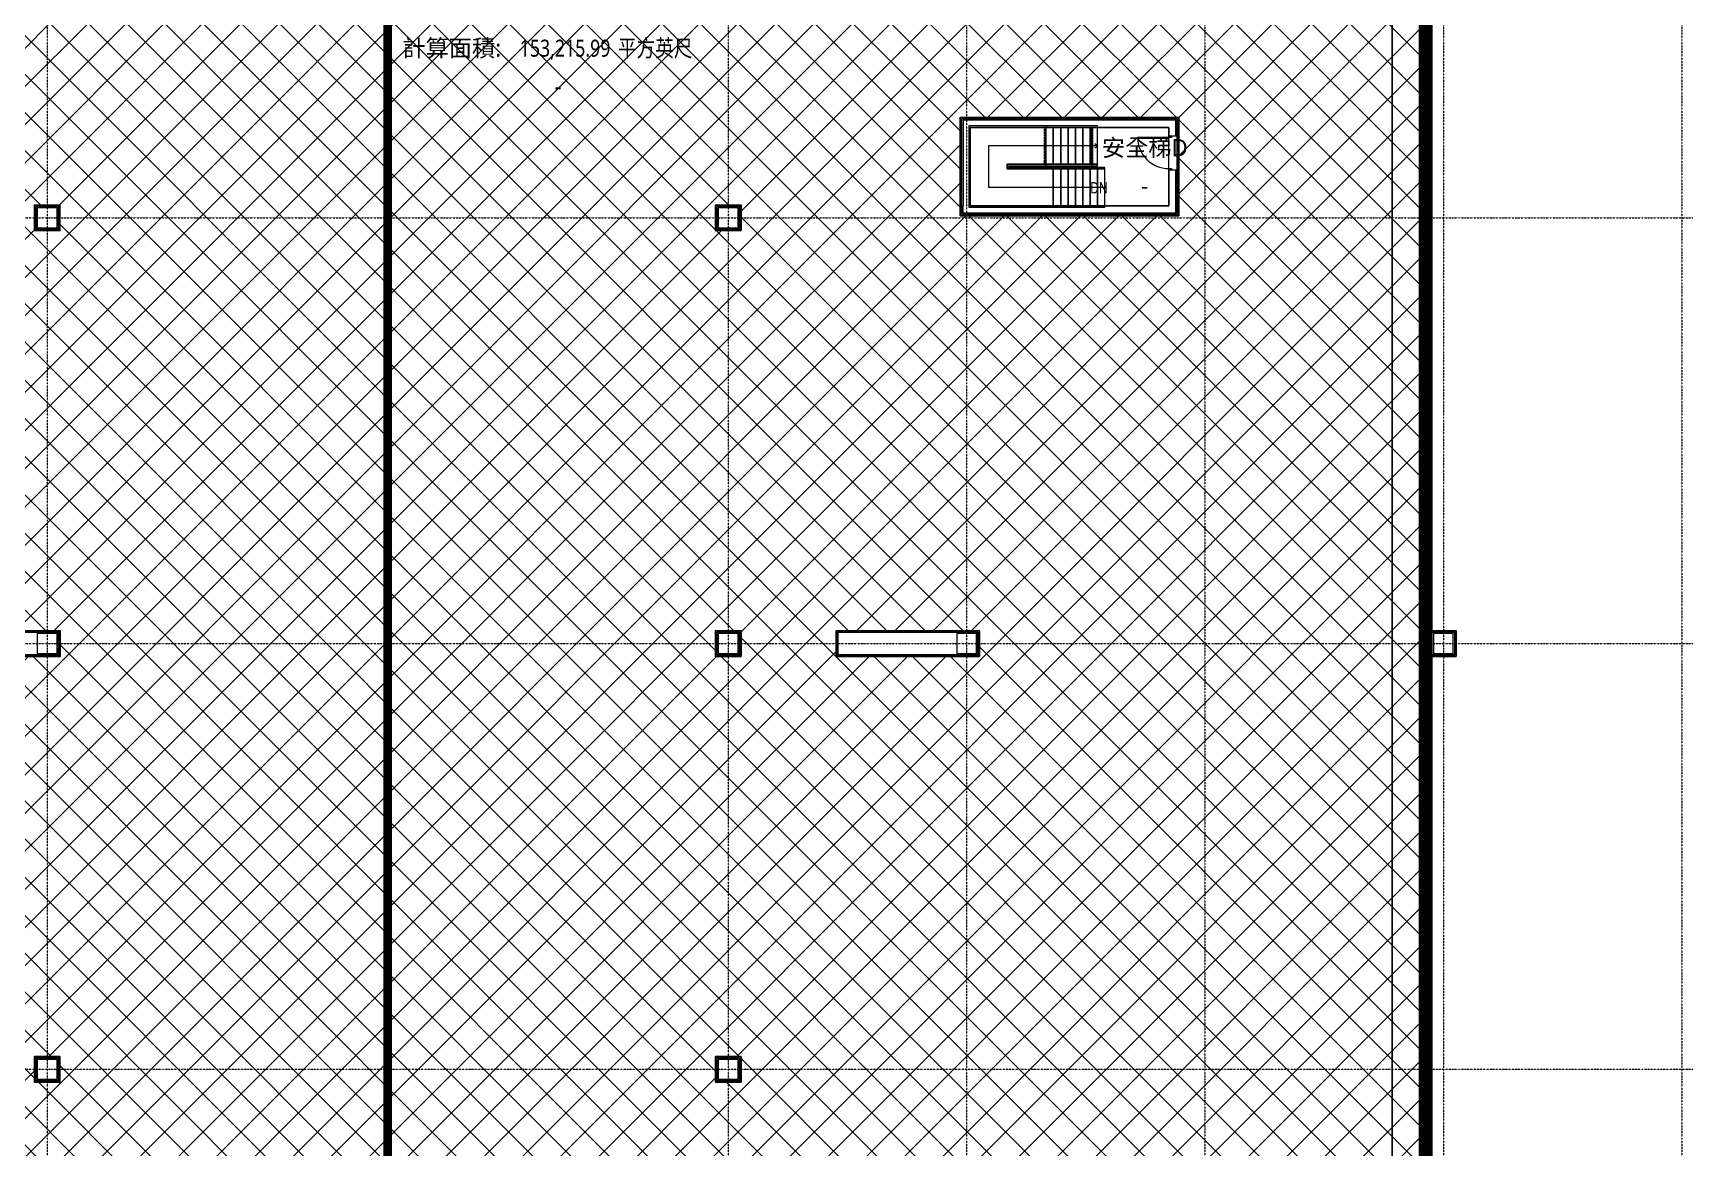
# Model space of a CAD drawing. Extents: x -32000 to 290600, y -106160 to 131250.
# Drawn here: x 126700 to 184915, y 12230 to 51509 of the extents above; entities that cross this region are included whole.
import ezdxf
from ezdxf.enums import TextEntityAlignment as Align

# ---------------------------------------------------------------- set-up
doc = ezdxf.new("R2010")
doc.units = 0
doc.header["$LTSCALE"] = 5
for name, pattern in [('DASHDOT2', [0.5, 0.25, -0.125, 0, -0.125]), ('DIVIDE', [1.25, 0.5, -0.25, 0, -0.25, 0, -0.25]), ('H12PL3$0$JJP_三點線', [0.9, 0.3, -0.15, 0, -0.15, 0, -0.15, 0, -0.15]), ('H12PL3$0$JJP_虛線(退縮線、投影線、地下室範圍、非屬本工程、圖面分區)', [0.45, 0.3, -0.15]), ('XFDP30-200K$0$HIDDEN2', [0.1875, 0.125, -0.0625])]:
    doc.linetypes.add(name, pattern=pattern)
for name, color, linetype in [('A-100T', 140, 'Continuous'), ('A-CLEANLINESS-Area', 6, 'DASHDOT2'), ('area code', 5, 'Continuous'), ('H12PL3$0$A-STRS', 252, 'Continuous'), ('H12PL3$0$A-TEXT', 252, 'Continuous'), ('H12PL3$0$A-WALL-IN', 252, 'Continuous'), ('H12PL3$0$A-ZONE', 252, 'Continuous'), ('H12PL3$0$Door', 252, 'Continuous'), ('H12PL3$0$S-COL', 252, 'Continuous'), ('H12PL3$0$S-GRID', 252, 'Continuous'), ('H12PL3$0$S-SLAB-SHOW', 252, 'Continuous'), ('XFDP30$0$A-W-P1S (50K)', 9, 'Continuous'), ('XFDP30$0$A-W-P2D (50K)', 9, 'Continuous'), ('XFDP30-200K$0$A-W-P1S (200K)', 2, 'Continuous')]:
    doc.layers.add(name, color=color, linetype=linetype)
doc.layers.add('XFDP30-200K$0$A-Area (200K)', color=7, linetype='Continuous', plot=False)
doc.styles.add('H12PL3$0$Standard', font='', dxfattribs={"width": 0.8})
doc.styles.get('H12PL3$0$Standard').set_extended_font_data('Microsoft JhengHei')

# ---------------------------------------------------------------- blocks, each defined once
blk = doc.blocks.new('XFDP30')
at = {"layer": 'XFDP30$0$A-W-P1S (50K)'}
for points in [[(175950, 30450), (176850, 30450), (176850, 29550), (175950, 29550)], [(176000, 30400), (176800, 30400), (176800, 29600), (176000, 29600)]]:
    blk.add_lwpolyline(points, close=True, dxfattribs=at)
at = {"layer": 'XFDP30$0$A-W-P2D (50K)'}
for p, q in [((175775, 3025, 0), (175775, 86190)), ((175825, 3025, 0), (175825, 86190))]:
    blk.add_line(p, q, dxfattribs=at)
blk = doc.blocks.new('XFDP30-200K')
at = {"layer": 'XFDP30-200K$0$A-Area (200K)'}
blk.add_lwpolyline([(174600, 89650), (43650, 89650), (43650, 85450), (18450, 85450), (18450, 60390), (23000, 60390), (23000, 55815), (18449, 55815), (18449, 350), (127550, 350), (127550, -2100), (150850, -2100), (150850, 350), (174600, 350)], close=True, dxfattribs=at)
at = {"layer": 'XFDP30-200K$0$A-W-P1S (200K)'}
for p, q in [((166975, 47885), (167074, 47885)), ((166975, 46685), (167074, 46685))]:
    blk.add_line(p, q, dxfattribs=at)
at = {"layer": 'XFDP30-200K$0$A-W-P1S (200K)', "linetype": 'XFDP30-200K$0$HIDDEN2'}
for p, q in [((167024, 47885), (167024, 46685)), ((167074, 47885), (167074, 46685))]:
    blk.add_line(p, q, dxfattribs=at)
at = {"layer": 'XFDP30-200K$0$A-W-P1S (200K)'}
for points in [[(167075, 46685), (167075, 45075), (159375, 45075), (159375, 48535), (167075, 48535), (167075, 47885)], [(167025, 46685), (167025, 45125), (159425, 45125), (159425, 48485), (167025, 48485), (167025, 47885)]]:
    blk.add_lwpolyline(points, dxfattribs=at)
for points in [[(126750, 45450), (127650, 45450), (127650, 44550), (126750, 44550)], [(150750, 45450), (151650, 45450), (151650, 44550), (150750, 44550)], [(126800, 45400), (127600, 45400), (127600, 44600), (126800, 44600)], [(150800, 45400), (151600, 45400), (151600, 44600), (150800, 44600)], [(122606, 30450), (127650, 30450), (127650, 29550), (122606, 29550)], [(122656, 30400), (127600, 30400), (127600, 29600), (122656, 29600)], [(150750, 30450), (151650, 30450), (151650, 29550), (150750, 29550)], [(150800, 30400), (151600, 30400), (151600, 29600), (150800, 29600)], [(155006, 30450), (160050, 30450), (160050, 29550), (155006, 29550)], [(155056, 30400), (160000, 30400), (160000, 29600), (155056, 29600)], [(126750, 15450), (127650, 15450), (127650, 14550), (126750, 14550)], [(126800, 15400), (127600, 15400), (127600, 14600), (126800, 14600)], [(150750, 15450), (151650, 15450), (151650, 14550), (150750, 14550)], [(150800, 15400), (151600, 15400), (151600, 14600), (150800, 14600)]]:
    blk.add_lwpolyline(points, close=True, dxfattribs=at)
blk = doc.blocks.new('H12PL3')
at = {"layer": 'H12PL3$0$A-STRS', "lineweight": 0}
for p, q in [((162395, 48235), (159675, 48235)), ((159675, 48235), (159675, 45375)), ((159725, 45425), (159725, 48185)), ((159725, 48185), (162395, 48185)), ((159725, 48185), (159725, 45425)), ((162331.84, 48185), (159725, 48185)), ((159725, 48185), (159725, 45425)), ((162395, 48185), (159725, 48185)), ((162395, 48185), (162331.84, 48185)), ((164215, 48235), (162395, 48235)), ((162395, 48235), (162395, 48185)), ((162395, 48185), (162395, 48235)), ((162395, 48185), (164215, 48185)), ((164215, 48185), (162395, 48185)), ((162395, 46885), (162395, 48185)), ((162395, 46885), (162395, 48185)), ((162395, 46885), (162395, 48185)), ((162655, 48185), (162395, 48185)), ((162395, 48185), (162395, 46885)), ((162395, 46885), (162395, 48185)), ((162655, 46885), (162655, 48185)), ((162915, 48185), (162655, 48185)), ((162655, 48185), (162655, 46885)), ((162655, 46885), (162655, 48185)), ((162915, 46885), (162915, 48185)), ((163175, 48185), (162915, 48185)), ((162915, 48185), (162915, 46885)), ((162915, 46885), (162915, 48185)), ((163175, 46885), (163175, 48185)), ((163435, 48185), (163175, 48185)), ((163175, 48185), (163175, 46885)), ((163175, 46885), (163175, 48185)), ((163435, 46885), (163435, 48185)), ((163695, 48185), (163435, 48185)), ((163435, 48185), (163435, 46885)), ((163435, 46885), (163435, 48185)), ((163695, 46885), (163695, 48185)), ((163955, 48185), (163695, 48185)), ((163695, 48185), (163695, 46885)), ((163695, 46885), (163695, 48185)), ((163955, 46885), (163955, 48185)), ((164215, 48185), (163955, 48185)), ((163955, 48185), (163955, 46885)), ((163955, 46885), (163955, 48185)), ((164215, 48185), (164215, 48235)), ((164215, 46885), (164215, 48185)), ((164215, 46885), (164215, 48185)), ((162395, 47535), (160375, 47535)), ((160375, 47535), (160375, 46075)), ((163955, 47535), (162395, 47535)), ((164215, 47535), (163955, 47535)), ((164215, 47535), (164115, 47610)), ((164115, 47460), (164215, 47535)), ((162395, 46885), (161025, 46885)), ((161025, 46885), (161025, 46725)), ((161025, 46725), (161025, 46885)), ((161025, 46885), (162331.84, 46885)), ((161025, 46725), (161025, 46885)), ((161025, 46885), (162395, 46885)), ((161025, 46725), (162655, 46725)), ((162655, 46725), (161025, 46725)), ((162655, 46725), (161025, 46725)), ((161075, 46775), (161075, 46835)), ((161075, 46835), (162395, 46835)), ((162655, 46775), (161075, 46775)), ((162331.84, 46885), (162395, 46885)), ((164215, 46885), (162395, 46885)), ((162395, 46885), (162395, 46835)), ((162395, 46835), (162395, 46885)), ((162395, 46885), (164215, 46885)), ((162395, 46885), (162655, 46885)), ((162395, 46835), (164215, 46835)), ((162655, 46885), (162915, 46885)), ((162655, 46725), (162655, 46775)), ((164475, 46775), (162655, 46775)), ((162655, 46775), (162655, 46725)), ((162655, 46725), (164475, 46725)), ((164475, 46725), (162655, 46725)), ((162655, 46725), (162655, 45425)), ((162655, 46725), (162655, 45425)), ((162655, 45425), (162655, 46725)), ((162915, 46725), (162655, 46725)), ((162655, 46725), (162655, 45425)), ((162915, 46885), (163175, 46885)), ((162915, 46725), (162915, 45425)), ((162915, 45425), (162915, 46725)), ((162915, 46725), (162915, 45425)), ((163175, 46725), (162915, 46725)), ((163175, 46885), (163435, 46885)), ((163175, 46725), (163175, 45425)), ((163175, 45425), (163175, 46725)), ((163175, 46725), (163175, 45425)), ((163435, 46725), (163175, 46725)), ((163435, 46885), (163695, 46885)), ((163435, 46725), (163435, 45425)), ((163435, 45425), (163435, 46725)), ((163435, 46725), (163435, 45425)), ((163695, 46725), (163435, 46725)), ((163695, 46885), (163955, 46885)), ((163695, 46725), (163695, 45425)), ((163695, 45425), (163695, 46725)), ((163695, 46725), (163695, 45425)), ((163955, 46725), (163695, 46725)), ((163955, 46885), (164215, 46885)), ((163955, 46725), (163955, 45425)), ((163955, 45425), (163955, 46725)), ((163955, 46725), (163955, 45425)), ((164215, 46725), (163955, 46725)), ((164215, 46835), (164215, 46885)), ((164215, 46725), (164215, 45425)), ((164215, 45425), (164215, 46725)), ((164215, 46725), (164215, 45425)), ((164475, 46725), (164215, 46725)), ((164475, 46725), (164475, 46775)), ((164475, 45425), (164475, 46725)), ((164475, 45425), (164475, 46725)), ((160375, 46075), (162655, 46075)), ((162655, 46075), (164215, 46075)), ((164215, 46075), (164475, 46075)), ((162655, 45425), (159725, 45425)), ((159725, 45425), (162655, 45425)), ((159725, 45425), (162655, 45425)), ((162655, 45375), (162655, 45425)), ((164475, 45425), (162655, 45425)), ((162655, 45425), (162655, 45375)), ((162655, 45425), (164475, 45425)), ((162655, 45425), (162915, 45425)), ((162915, 45425), (163175, 45425)), ((163175, 45425), (163435, 45425)), ((163435, 45425), (163695, 45425)), ((163695, 45425), (163955, 45425)), ((163955, 45425), (164215, 45425)), ((164215, 45425), (164475, 45425)), ((164475, 45375), (164475, 45425)), ((159675, 45375), (162655, 45375)), ((162655, 45375), (164475, 45375))]:
    blk.add_line(p, q, dxfattribs=at)
at = {"layer": 'H12PL3$0$A-STRS', "linetype": 'H12PL3$0$JJP_虛線(退縮線、投影線、地下室範圍、非屬本工程、圖面分區)', "lineweight": 0}
for p, q in [((162331.84, 48185), (162331.84, 46885)), ((164033.66, 48185), (164033.66, 46885)), ((162655, 46725), (162655, 45425))]:
    blk.add_line(p, q, dxfattribs=at)
at = {"layer": 'H12PL3$0$A-STRS', "lineweight": 0, "flags": 128}
blk.add_lwpolyline([(164475, 46100, 1), (164475, 46050, 1)], format="xyb", close=True, dxfattribs=at)
at = {"layer": 'H12PL3$0$A-WALL-IN', "lineweight": 0}
for p, q in [((166725, 47885), (166975, 47885)), ((166725, 46685), (166975, 46685))]:
    blk.add_line(p, q, dxfattribs=at)
at = {"layer": 'H12PL3$0$A-WALL-IN', "lineweight": 0, "flags": 128}
for points in [[(159475, 48435), (159475, 48185)], [(166725, 48435), (159475, 48435)], [(166975, 48435), (166725, 48435)], [(166975, 47885), (166975, 48435)], [(159475, 48185), (159475, 45425)], [(159725, 45425), (159725, 48185)], [(159725, 48185), (166725, 48185)], [(166725, 48185), (166725, 47885)], [(166725, 46685), (166725, 45425)], [(166975, 45425), (166975, 46685)], [(159475, 45175), (159475, 45425)], [(166725, 45425), (159725, 45425)], [(166975, 45175), (166975, 45425)], [(159475, 45175), (166975, 45175)]]:
    blk.add_lwpolyline(points, dxfattribs=at)
at = {"layer": 'H12PL3$0$Door', "lineweight": 0}
for p, q in [((166725, 47835), (165625, 47835)), ((165625, 47835), (165625, 47805)), ((165625, 47805), (166725, 47805)), ((166725, 47835), (166725, 47885)), ((166725, 47885), (166825, 47885)), ((166725, 47805), (166725, 47835)), ((166825, 47835), (166725, 47835)), ((166825, 47885), (166825, 47835)), ((166725, 46685), (166725, 46735)), ((166725, 46735), (166825, 46735)), ((166825, 46685), (166725, 46685)), ((166825, 46735), (166825, 46685))]:
    blk.add_line(p, q, dxfattribs=at)
blk.add_arc((166725, 47835), 1100, 180, 270, dxfattribs=at)
at = {"layer": 'H12PL3$0$S-COL', "lineweight": 0, "flags": 128}
for points in [[(126850, 44650), (127550, 44650), (127550, 45350), (126850, 45350)], [(150850, 44650), (151550, 44650), (151550, 45350), (150850, 45350)], [(126850, 29650), (127550, 29650), (127550, 30350), (126850, 30350)], [(150850, 29650), (151550, 29650), (151550, 30350), (150850, 30350)], [(159250, 29650), (159950, 29650), (159950, 30350), (159250, 30350)], [(176050, 29650), (176750, 29650), (176750, 30350), (176050, 30350)], [(126850, 14650), (127550, 14650), (127550, 15350), (126850, 15350)], [(150850, 14650), (151550, 14650), (151550, 15350), (150850, 15350)]]:
    blk.add_lwpolyline(points, close=True, dxfattribs=at)
at = {"layer": 'H12PL3$0$S-GRID', "linetype": 'H12PL3$0$JJP_三點線', "lineweight": 0}
for p, q in [((127200, 128250), (127200, -28000)), ((139200, 128250), (139200, -28000)), ((151200, 128250), (151200, -28000)), ((159600, 128250), (159600, -28000)), ((168000, 128250), (168000, -28000)), ((176400, 128250), (176400, -28000)), ((184800, 128250), (184800, -28000)), ((-29000, 45000), (289600, 45000)), ((-29000, 30000), (289600, 30000)), ((-29000, 15000), (289600, 15000))]:
    blk.add_line(p, q, dxfattribs=at)
at = {"layer": 'H12PL3$0$S-SLAB-SHOW', "lineweight": 0, "flags": 128}
blk.add_lwpolyline([(164005, 46705), (163955, 46705), (163955, 45425), (166725, 45425), (166725, 48185), (164005, 48185)], close=True, dxfattribs=at)
for name in ['XFDP30-200K', 'XFDP30']:
    blk.add_blockref(name, (0, 0))
at = {"layer": 'H12PL3$0$A-TEXT', "linetype": 'Continuous', "lineweight": 0, "insert": (163955, 46058.78), "char_height": 400, "attachment_point": 4, "style": 'H12PL3$0$Standard'}
blk.add_mtext('\\A1;DN', dxfattribs=at)
at = {"layer": 'H12PL3$0$A-ZONE', "style": 'H12PL3$0$Standard'}
for s, p in [('計算面積: ', (141557.19, 51279.2)), ('-', (145200, 49935.02)), ('安全梯D', (165878.7, 47771.14)), ('-', (165878.7, 46429.25))]:
    blk.add_text(s, height=600, dxfattribs=at).set_placement(p, align=Align.TOP_CENTER)
at = {"layer": 'H12PL3$0$A-ZONE', "lineweight": 0, "insert": (146946.17, 51276.92), "char_height": 600, "attachment_point": 2, "style": 'H12PL3$0$Standard'}
blk.add_mtext('\\A1;\\pt0,1320;153,215.99{\\H0.66x;\\S^  ;} 平方英尺{\\H0.66x;\\S^  ;}', dxfattribs=at)

msp = doc.modelspace()

# ---------------------------------------------------------------- hatches: boundary and pattern name
at = {"layer": 'A-100T'}
h = msp.add_hatch(dxfattribs=at)
h.set_pattern_fill('ANSI37', color=256, scale=300, style=0)
h.paths.add_polyline_path([(175775, 86975), (43825, 86975), (43825, 85350), (18625, 85350), (18625, 60490), (23100, 60490), (23100, 55715), (18625, 55715), (18625, 3025), (167375, 3025), (167375, 11425), (175775, 11425)])
h.paths.add_polyline_path([(127650, 74550), (126750, 74550), (126750, 75450), (127650, 75450)], flags=16)
h.paths.add_polyline_path([(151650, 74550), (150750, 74550), (150750, 75450), (151650, 75450)], flags=16)
h.paths.add_polyline_path([(127650, 59550), (126750, 59550), (126750, 60450), (127650, 60450)], flags=16)
h.paths.add_polyline_path([(151650, 59550), (150750, 59550), (150750, 60450), (151650, 60450)], flags=16)
h.paths.add_polyline_path([(155010, 59550), (160054, 59550), (160054, 60450), (155010, 60450)], flags=16)
h.paths.add_polyline_path([(118350, 59550), (123394, 59550), (123394, 60450), (118350, 60450)], flags=16)
h.paths.add_polyline_path([(101550, 59550), (106594, 59550), (106594, 60450), (101550, 60450)], flags=16)
h.paths.add_polyline_path([(84750, 59550), (89794, 59550), (89794, 60450), (84750, 60450)], flags=16)
h.paths.add_polyline_path([(67950, 59550), (72994, 59550), (72994, 60450), (67950, 60450)], flags=16)
h.paths.add_polyline_path([(51150, 59550), (56194, 59550), (56194, 60450), (51150, 60450)], flags=16)
h.paths.add_polyline_path([(34350, 59550), (39394, 59550), (39394, 60450), (34350, 60450)], flags=16)
h.paths.add_polyline_path([(127650, 44550), (126750, 44550), (126750, 45450), (127650, 45450)], flags=16)
h.paths.add_polyline_path([(151650, 44550), (150750, 44550), (150750, 45450), (151650, 45450)], flags=16)
h.paths.add_polyline_path([(117875, 45075), (110175, 45075), (110175, 48535), (117875, 48535)], flags=16)
h.paths.add_polyline_path([(167075, 45075), (159375, 45075), (159375, 48535), (167075, 48535)], flags=16)
h.paths.add_polyline_path([(122610, 29550), (127654, 29550), (127654, 30450), (122610, 30450)], flags=16)
h.paths.add_polyline_path([(155010, 29550), (160054, 29550), (160054, 30450), (155010, 30450)], flags=16)
h.paths.add_polyline_path([(101550, 29550), (106594, 29550), (106594, 30450), (101550, 30450)], flags=16)
h.paths.add_polyline_path([(84750, 29550), (89794, 29550), (89794, 30450), (84750, 30450)], flags=16)
h.paths.add_polyline_path([(67950, 29550), (72994, 29550), (72994, 30450), (67950, 30450)], flags=16)
h.paths.add_polyline_path([(51150, 29550), (56194, 29550), (56194, 30450), (51150, 30450)], flags=16)
h.paths.add_polyline_path([(34350, 29550), (39394, 29550), (39394, 30450), (34350, 30450)], flags=16)
h.paths.add_polyline_path([(119250, 29550), (118350, 29550), (118350, 30450), (119250, 30450)], flags=16)
h.paths.add_polyline_path([(151650, 29550), (150750, 29550), (150750, 30450), (151650, 30450)], flags=16)
h.paths.add_polyline_path([(127650, 14550), (126750, 14550), (126750, 15450), (127650, 15450)], flags=16)
h.paths.add_polyline_path([(151650, 14550), (150750, 14550), (150750, 15450), (151650, 15450)], flags=16)

# ---------------------------------------------------------------- linework, layer by layer
for points in [[(175775, 86975), (43825, 86975), (43825, 85350), (18625, 85350), (18625, 60490), (23100, 60490), (23100, 55715), (18625, 55715), (18625, 3025), (167375, 3025), (167375, 11425), (175775, 11425)], [(167075, 45075), (159375, 45075), (159375, 48535), (167075, 48535)], [(127650, 44550), (126750, 44550), (126750, 45450), (127650, 45450)], [(151650, 44550), (150750, 44550), (150750, 45450), (151650, 45450)], [(122610, 29550), (127654, 29550), (127654, 30450), (122610, 30450)], [(151650, 29550), (150750, 29550), (150750, 30450), (151650, 30450)], [(155010, 29550), (160054, 29550), (160054, 30450), (155010, 30450)], [(127650, 14550), (126750, 14550), (126750, 15450), (127650, 15450)], [(151650, 14550), (150750, 14550), (150750, 15450), (151650, 15450)]]:
    msp.add_lwpolyline(points, close=True, dxfattribs=at)
at = {"layer": 'A-CLEANLINESS-Area', "const_width": 500}
msp.add_lwpolyline([(175775, 86975), (43825, 86975), (43825, 85350), (18625, 85350), (18625, 60490), (23100, 60490), (23100, 55715), (18625, 55715), (18625, 3025), (167375, 3025), (167375, 11425), (175775, 11425)], close=True, dxfattribs=at)
at = {"layer": 'area code', "color": 5, "linetype": 'DIVIDE', "const_width": 300}
msp.add_lwpolyline([(139200, 103179), (139200, -9579)], dxfattribs=at)

# ---------------------------------------------------------------- block references
msp.add_blockref('H12PL3', (0, 0))

doc.saveas('drawing.dxf')
